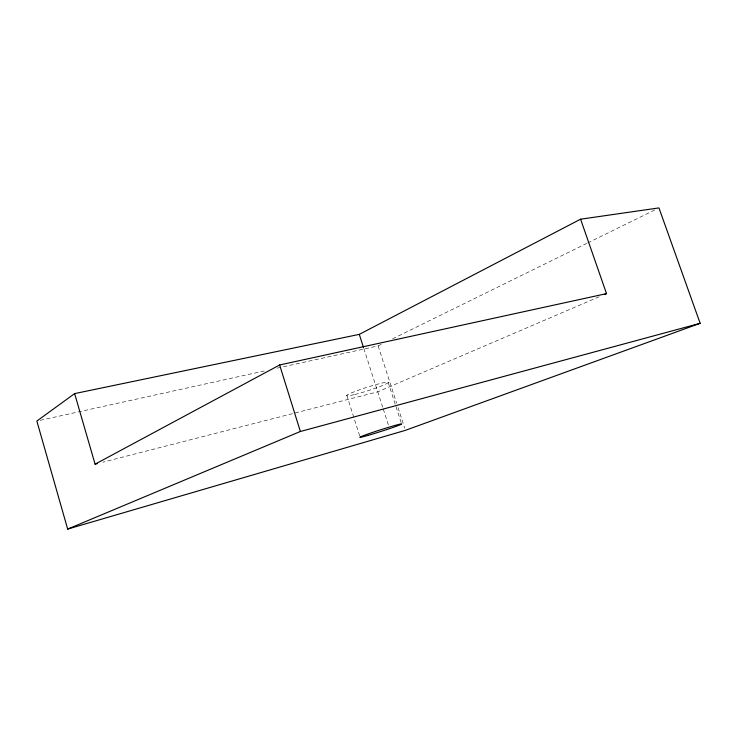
<?xml version="1.0" encoding="UTF-8"?>
<svg xmlns="http://www.w3.org/2000/svg" width="737" height="737" viewBox="0 0 737 737"><rect width="100%" height="100%" fill="white"/><g stroke="black" fill="none" stroke-linecap="round" stroke-linejoin="round"><path stroke-width="0.55" stroke-dasharray="3.69 2.76" d="M277.103 368.159L378.145 345.911L383.304 343.378M392.6 338.808L586.689 243.431M587.721 242.924L654.824 209.944M599.144 296.799L377.749 391.826L102.885 462.182M40.222 420.311L265.882 370.628M378.145 345.911L396.663 403.277M398.063 407.607L404.705 428.179M388.123 382.199L401.223 422.808M363.82 348.463L382.927 407.939M383.268 409.017L388.445 425.138M346.814 395.401L360.08 437.124M354.829 394.488A21.815 1.769 -17.7 0 0 388.113 382.687A21.815 1.769 -17.7 0 0 359.601 389.781A21.815 1.769 -17.7 0 0 354.829 394.488"/><path stroke-width="1.11" d="M74.63 393.604L36.85 421.048L67.666 529.083L405.396 430.344L700.15 323.313L658.952 207.917L580.59 219.193L359.288 334.368L74.63 393.604L95.091 464.172L97.321 463.601M95.091 464.172L279.636 364.981L606.523 293.63L580.59 219.193M604.414 294.533L606.523 293.63M67.666 529.083L300.383 431.486L700.15 323.313M359.288 334.368L363.47 347.376M279.636 364.981L300.383 431.486M367.874 435.42A21.907 0.838 -17.7 0 0 401.481 424.134A21.907 0.838 -17.7 0 0 373.152 432.223A21.907 0.838 -17.7 0 0 367.874 435.42"/></g></svg>
